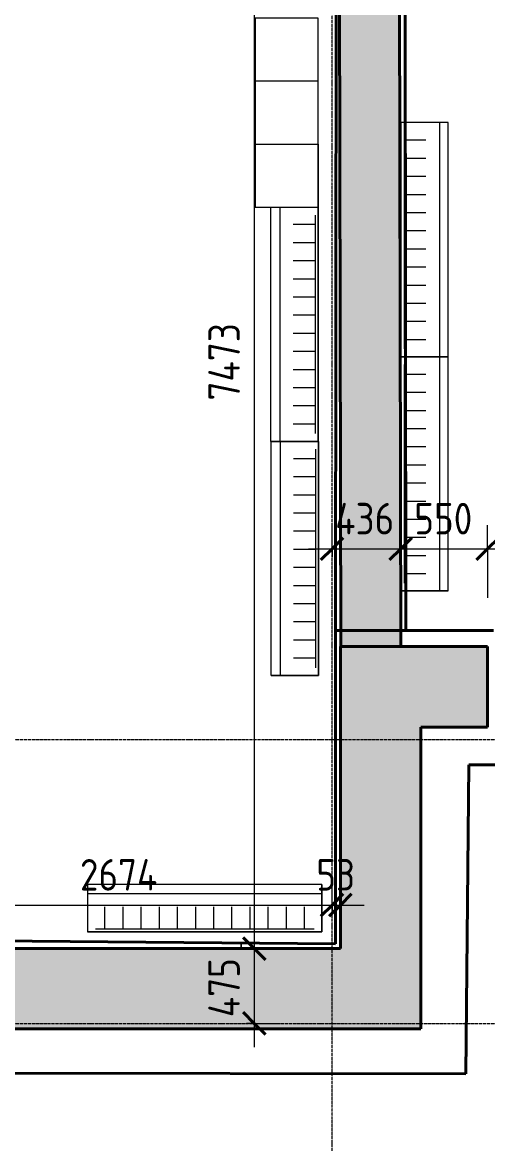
# Model space of a CAD drawing. Header units: millimetres. Extents: x -11886 to 68941, y -8130 to 45506.
# Drawn here: x 5748 to 8696, y -455 to 6655 of the extents above; entities that cross this region are included whole.
import ezdxf

# ---------------------------------------------------------------- set-up
doc = ezdxf.new("R2010")
doc.units = ezdxf.units.MM
doc.linetypes.add('ADSK_Линия сетки', pattern=[25, 20, -2.5, 0, -2.5])
for name, color, linetype, lineweight in [('Оси', 7, 'Continuous', 9), ('Размеры', 7, 'Continuous', 9), ('Размеры-100', 7, 'Continuous', 9), ('Стены', 7, 'Continuous', 18), ('Стены внутренние', 7, 'Continuous', 18), ('Стены наружные', 7, 'Continuous', 18)]:
    doc.layers.add(name, color=color, linetype=linetype, lineweight=lineweight)
for name, color, linetype, lineweight, true_color in [('Стены разрез', 7, 'Continuous', 40, 0xbb5389), ('ТХ', 5, 'Continuous', 9, 0x0000ff), ('ТХ 1 этаж_dwg', 7, 'Continuous', 9, 0x767676)]:
    doc.layers.add(name, color=color, linetype=linetype, lineweight=lineweight, true_color=true_color)
doc.styles.add('GOST Common_1', font='GOST_Common.ttf', dxfattribs={"width": 0.9, "height": 200})
doc.dimstyles.new('ADSK_Основной_2_мм_Округление_до_1_мм', dxfattribs={"dimscale": 304.8, "dimtxt": 201.142999, "dimasz": 0.463911, "dimexe": 0.492126, "dimexo": 0.492126, "dimgap": 0.098425, "dimtad": 1, "dimdec": 0, "dimdsep": 46, "dimtxsty": 'GOST Common_1', "dimblk1": 'OBLIQUE', "dimblk2": 'OBLIQUE', "dimsah": 1, "dimcen": 0.09, "dimdle": 0.492126, "dimazin": 2, "dimtfac": 1, "dimtdec": 4, "dimtix": 1, "dimtmove": 0, "dimatfit": 3, "dimfxl": 1, "dimtvp": 1, "dimtolj": 1, "dimtzin": 0, "dimlwd": 20, "dimlwe": 20, "dimarcsym": 2})
doc.dimstyles.new('ADSK_Основной_2_мм_Округление_до_1_мм_2', dxfattribs={"dimscale": 304.8, "dimtxt": 201.142999, "dimasz": 0.463911, "dimexe": 0.492126, "dimexo": 0.492126, "dimgap": 0.098425, "dimtad": 1, "dimdec": 0, "dimdsep": 46, "dimtxsty": 'GOST Common_1', "dimblk1": 'OBLIQUE', "dimblk2": 'OBLIQUE', "dimsah": 1, "dimcen": 0.09, "dimdle": 0.492126, "dimazin": 2, "dimtfac": 1, "dimtdec": 4, "dimtix": 1, "dimtmove": 0, "dimatfit": 3, "dimfxl": 1, "dimtvp": 1, "dimtolj": 1, "dimtzin": 0, "dimlwd": 20, "dimlwe": 20, "dimarcsym": 2})

# ---------------------------------------------------------------- blocks, each defined once
blk = doc.blocks.new('Существующие стены 1 эт - Существующие стены 1 эт-653793-01 План 1-го этажа кладочный')
at = {"layer": 'Стены', "color": 243, "true_color": 0xbb5389}
for p, q in [((8576.5, 1948), (8559, -13.6)), ((18972.6, 1927), (8576.5, 1948)), ((7134.1, 817.4), (5747.6, 829.9)), ((5747.6, 829.9), (7134.1, 817.4)), ((7134.1, 817.4), (7133.7, 782)), ((7133.7, 782), (7134.1, 817.4)), ((8559, -13.6), (0, 0))]:
    blk.add_line(p, q, dxfattribs=at)
at = {"layer": 'Стены разрез'}
for p, q in [((8177.8, 2799.5), (8172.5, 8689.1)), ((7736.7, 7240.5), (7733, 2799.3)), ((7733, 2799.3), (7731.3, 812)), ((8732.6, 2799.8), (7733, 2799.3)), ((7733, 2799.3), (8177.8, 2799.5)), ((8559, -13.6), (8576.5, 1948)), ((8576.5, 1948), (8786.5, 1947.6)), ((7731.3, 812), (5038.5, 836.3)), ((5035.3, -8), (8559, -13.6))]:
    blk.add_line(p, q, dxfattribs=at)
blk = doc.blocks.new('ТХ 1 этаж_dwg_A$Ce105b726-2118361-01 План 1-го этажа кладочный')
at = {"layer": 'ТХ', "color": 253, "true_color": 0xa0a0a0}
for p, q in [((-244, -1485), (-244, 0)), ((-20, -1435), (-20, -50)), ((-20, -110), (-158.6, -110)), ((-20, -225), (-158.6, -225)), ((-20, -340), (-158.6, -340)), ((-20, -455), (-158.6, -455)), ((-20, -570), (-158.6, -570)), ((-20, -685), (-158.6, -685)), ((-20, -800), (-158.6, -800)), ((-20, -915), (-158.6, -915)), ((-20, -1030), (-158.6, -1030)), ((-20, -1145), (-158.6, -1145)), ((-20, -1260), (-158.6, -1260)), ((-20, -1375), (-158.6, -1375))]:
    blk.add_line(p, q, dxfattribs=at)
at = {"layer": 'ТХ', "color": 253, "true_color": 0xa0a0a0, "flags": 128}
blk.add_lwpolyline([(-300, -1485), (0, -1485), (0, 0), (0, -1485), (0, 0), (-300, 0)], close=True, dxfattribs=at)
blk.add_lwpolyline([(-300, 0), (0, 0), (0, -1485)], dxfattribs=at)
blk = doc.blocks.new('ТХ 1 этаж_dwg_A$C5ab76661-2118362-01 План 1-го этажа кладочный')
at = {"layer": 'ТХ', "color": 253, "true_color": 0xa0a0a0}
blk.add_line((0, -200), (400, -200), dxfattribs=at)
at = {"layer": 'ТХ', "color": 253, "true_color": 0xa0a0a0, "flags": 128}
for points in [[(400, -1000), (400, 200), (400, -1000), (0, -1000), (0, 0)], [(400, -600), (0, -600), (0, -1000), (0, 200), (400, 200)]]:
    blk.add_lwpolyline(points, dxfattribs=at)
blk = doc.blocks.new('ТХ 1 этаж_dwg_A$Ce105b726-2118401-01 План 1-го этажа кладочный')
at = {"layer": 'ТХ', "color": 253, "true_color": 0xa0a0a0}
for p, q in [((-244, -1485), (-244, 0)), ((-20, -1435), (-20, -50)), ((-20, -110), (-158.6, -110)), ((-20, -225), (-158.6, -225)), ((-20, -340), (-158.6, -340)), ((-20, -455), (-158.6, -455)), ((-20, -570), (-158.6, -570)), ((-20, -685), (-158.6, -685)), ((-20, -800), (-158.6, -800)), ((-20, -915), (-158.6, -915)), ((-20, -1030), (-158.6, -1030)), ((-20, -1145), (-158.6, -1145)), ((-20, -1260), (-158.6, -1260)), ((-20, -1375), (-158.6, -1375))]:
    blk.add_line(p, q, dxfattribs=at)
at = {"layer": 'ТХ', "color": 253, "true_color": 0xa0a0a0, "flags": 128}
blk.add_lwpolyline([(-300, -1485), (0, -1485), (0, 0), (0, -1485), (0, 0), (-300, 0)], close=True, dxfattribs=at)
blk.add_lwpolyline([(-300, 0), (0, 0), (0, -1485)], dxfattribs=at)
blk = doc.blocks.new('ТХ 1 этаж_dwg-2084881-01 План 1-го этажа кладочный')
at = {"extrusion": (0, 0, -1), "zscale": -1}
blk.add_blockref('ТХ 1 этаж_dwg_A$C5ab76661-2118362-01 План 1-го этажа кладочный', (-125624, -64389.7), dxfattribs=at)
for p, rotation in [((126147.6, -66337.8), 180), ((126147.6, -67822.8), 180), ((125647.1, -69984.9), 270)]:
    blk.add_blockref('ТХ 1 этаж_dwg_A$Ce105b726-2118361-01 План 1-го этажа кладочный', p, dxfattribs=dict(rotation=rotation))
at = {"extrusion": (0, 0, -1), "zscale": -1, "rotation": 180}
for p in [(-125623.4, -66874.7), (-125625.4, -68359.7)]:
    blk.add_blockref('ТХ 1 этаж_dwg_A$Ce105b726-2118401-01 План 1-го этажа кладочный', p, dxfattribs=at)
blk = doc.blocks.new('DIMBLOCK43-01 План 1-го этажа кладочный')
at = {"layer": 'Размеры-100', "lineweight": 20, "transparency": 16777216}
for p, q in [((7709.9, 1058.1), (7709.9, 1208.1)), ((5035.8, 1058.1), (5035.8, 1092)), ((5035.8, 1058.1), (7709.9, 1058.1)), ((5035.8, 1058.1), (5035.8, 908.1)), ((7709.9, 1058.1), (7709.9, 1008.1))]:
    blk.add_line(p, q, dxfattribs=at)
at = {"layer": 'Размеры-100', "lineweight": 40, "transparency": 16777216}
for p, q in [((5035.8, 1058.1), (5106.5, 1128.8)), ((7709.9, 1058.1), (7780.6, 1128.8)), ((5035.8, 1058.1), (4965.1, 987.4)), ((7709.9, 1058.1), (7639.2, 987.4))]:
    blk.add_line(p, q, dxfattribs=at)
at = {"layer": 'Размеры-100', "color": 0, "lineweight": 20, "transparency": 16777216, "insert": (6112, 1349.5), "char_height": 200, "width": 625.93, "attachment_point": 1, "line_spacing_factor": 1.022761, "style": 'GOST Common_1'}
blk.add_mtext('2674', dxfattribs=at)
blk = doc.blocks.new('_Oblique')
at = {"color": 0, "linetype": 'ByBlock', "lineweight": -2}
blk.add_line((-0.5, -0.5), (0.5, 0.5), dxfattribs=at)
blk = doc.blocks.new('DIMBLOCK44-01 План 1-го этажа кладочный')
at = {"layer": 'Размеры-100', "lineweight": 20, "transparency": 16777216}
for p, q in [((7709.9, 1058.1), (7709.9, 1208.1)), ((7763, 1058.1), (7763, 1208.1)), ((7709.9, 1058.1), (7913, 1058.1)), ((7709.9, 1058.1), (7709.9, 1008.1)), ((7763, 1058.1), (7763, 1008.1))]:
    blk.add_line(p, q, dxfattribs=at)
at = {"layer": 'Размеры-100', "lineweight": 40, "transparency": 16777216}
for p, q in [((7709.9, 1058.1), (7780.6, 1128.8)), ((7763, 1058.1), (7833.7, 1128.8)), ((7709.9, 1058.1), (7639.2, 987.4)), ((7763, 1058.1), (7692.3, 987.4))]:
    blk.add_line(p, q, dxfattribs=at)
at = {"layer": 'Размеры-100', "color": 0, "lineweight": 20, "transparency": 16777216, "insert": (7610.3, 1349.5), "char_height": 200, "width": 302.737, "attachment_point": 1, "line_spacing_factor": 1.022761, "style": 'GOST Common_1'}
blk.add_mtext('53', dxfattribs=at)
blk = doc.blocks.new('DIMBLOCK59-01 План 1-го этажа кладочный')
at = {"layer": 'Размеры-100', "lineweight": 20, "transparency": 16777216}
for p, q in [((7217.1, 8405.4), (7217.1, 782)), ((7217.1, 8255.4), (7067.1, 8255.4)), ((7217.1, 8255.4), (7267.4, 8255.4)), ((7217.1, 782), (7167.1, 782)), ((7217.1, 782), (7367.1, 782))]:
    blk.add_line(p, q, dxfattribs=at)
at = {"layer": 'Размеры-100', "lineweight": 40, "transparency": 16777216}
for p, q in [((7217.1, 8255.4), (7146.4, 8326.1)), ((7217.1, 8255.4), (7287.8, 8184.7)), ((7217.1, 782), (7146.4, 852.7)), ((7217.1, 782), (7287.8, 711.3))]:
    blk.add_line(p, q, dxfattribs=at)
at = {"layer": 'Размеры-100', "color": 0, "lineweight": 20, "transparency": 16777216, "insert": (6925.7, 4257.9), "char_height": 200, "width": 625.93, "attachment_point": 1, "rotation": 90, "line_spacing_factor": 1.022761, "style": 'GOST Common_1'}
blk.add_mtext('7473', dxfattribs=at)
blk = doc.blocks.new('DIMBLOCK60-01 План 1-го этажа кладочный')
at = {"layer": 'Размеры-100', "lineweight": 40, "transparency": 16777216}
for p, q in [((7217.1, 782), (7146.4, 852.7)), ((7217.1, 782), (7287.8, 711.3)), ((7217.1, 306.8), (7146.4, 377.5)), ((7217.1, 306.8), (7287.8, 236.1))]:
    blk.add_line(p, q, dxfattribs=at)
at = {"layer": 'Размеры-100', "lineweight": 20, "transparency": 16777216}
for p, q in [((7217.1, 782), (7167.1, 782)), ((7217.1, 782), (7217.1, 156.8)), ((7217.1, 782), (7367.1, 782)), ((7217.1, 306.8), (7167.1, 306.8)), ((7217.1, 306.8), (7367.1, 306.8))]:
    blk.add_line(p, q, dxfattribs=at)
at = {"layer": 'Размеры-100', "color": 0, "lineweight": 20, "transparency": 16777216, "insert": (6925.7, 346.7), "char_height": 200, "width": 474.561, "attachment_point": 1, "rotation": 90, "line_spacing_factor": 1.022761, "style": 'GOST Common_1'}
blk.add_mtext('475', dxfattribs=at)
blk = doc.blocks.new('DIMBLOCK383-01 План 1-го этажа кладочный')
at = {"layer": 'Размеры-100', "lineweight": 20, "transparency": 16777216}
for p, q in [((7709.9, 3316.9), (7709.9, 3466.9)), ((8145.6, 3316.9), (8145.6, 3466.9)), ((7559.9, 3316.9), (8145.6, 3316.9)), ((7709.9, 3316.9), (7709.9, 3266.9)), ((8145.6, 3316.9), (8145.6, 2846.9))]:
    blk.add_line(p, q, dxfattribs=at)
at = {"layer": 'Размеры-100', "lineweight": 40, "transparency": 16777216}
for p, q in [((7709.9, 3316.9), (7780.6, 3387.6)), ((8145.6, 3316.9), (8216.3, 3387.6)), ((7709.9, 3316.9), (7639.2, 3246.2)), ((8145.6, 3316.9), (8074.9, 3246.2))]:
    blk.add_line(p, q, dxfattribs=at)
at = {"layer": 'Размеры-100', "color": 0, "lineweight": 20, "transparency": 16777216, "insert": (7730, 3608.3), "char_height": 200, "width": 474.561, "attachment_point": 1, "line_spacing_factor": 1.022761, "style": 'GOST Common_1'}
blk.add_mtext('436', dxfattribs=at)
blk = doc.blocks.new('DIMBLOCK384-01 План 1-го этажа кладочный')
at = {"layer": 'Размеры-100', "lineweight": 20, "transparency": 16777216}
for p, q in [((8145.6, 3316.9), (8145.6, 3466.9)), ((8695.9, 3316.9), (8695.9, 3466.9)), ((8145.6, 3316.9), (8695.9, 3316.9)), ((8145.6, 3316.9), (8145.6, 2846.9)), ((8695.9, 3316.9), (8695.9, 3006.5))]:
    blk.add_line(p, q, dxfattribs=at)
at = {"layer": 'Размеры-100', "lineweight": 40, "transparency": 16777216}
for p, q in [((8145.6, 3316.9), (8216.3, 3387.6)), ((8695.9, 3316.9), (8766.6, 3387.6)), ((8145.6, 3316.9), (8074.9, 3246.2)), ((8695.9, 3316.9), (8625.2, 3246.2))]:
    blk.add_line(p, q, dxfattribs=at)
at = {"layer": 'Размеры-100', "color": 0, "lineweight": 20, "transparency": 16777216, "insert": (8231.5, 3608.3), "char_height": 200, "width": 454.106, "attachment_point": 1, "line_spacing_factor": 1.022761, "style": 'GOST Common_1'}
blk.add_mtext('550', dxfattribs=at)
blk = doc.blocks.new('DIMBLOCK385-01 План 1-го этажа кладочный')
at = {"layer": 'Размеры-100', "lineweight": 20, "transparency": 16777216}
for p, q in [((8695.9, 3316.9), (8695.9, 3466.9)), ((10515.9, 3316.9), (10515.9, 3466.9)), ((8695.9, 3316.9), (10515.9, 3316.9)), ((8695.9, 3316.9), (8695.9, 3006.5)), ((10515.9, 3316.9), (10515.9, 3006.5))]:
    blk.add_line(p, q, dxfattribs=at)
at = {"layer": 'Размеры-100', "lineweight": 40, "transparency": 16777216}
for p, q in [((8695.9, 3316.9), (8766.6, 3387.6)), ((10515.9, 3316.9), (10586.6, 3387.6)), ((8695.9, 3316.9), (8625.2, 3246.2)), ((10515.9, 3316.9), (10445.2, 3246.2))]:
    blk.add_line(p, q, dxfattribs=at)
at = {"layer": 'Размеры-100', "color": 0, "lineweight": 20, "transparency": 16777216, "insert": (9372.3, 3608.3), "char_height": 200, "width": 560.473, "attachment_point": 1, "line_spacing_factor": 1.022761, "style": 'GOST Common_1'}
blk.add_mtext('1820', dxfattribs=at)

msp = doc.modelspace()

# ---------------------------------------------------------------- hatches: boundary and pattern name
at = {"layer": 'Стены внутренние', "true_color": 0xc0c0c0}
msp.add_hatch(color=9, dxfattribs=at).paths.add_polyline_path([(7765.6, 2696.1), (8145.6, 2696.9), (8132.5, 9361.2), (7752.5, 9360.5), (7765.5, 2744)])
at = {"layer": 'Стены наружные', "true_color": 0xc0c0c0}
msp.add_hatch(color=9, dxfattribs=at).paths.add_polyline_path([(7769.3, 782), (8273, 782), (8273, 2696.5), (7763, 2696.1), (7763, 782)])
h = msp.add_hatch(color=9, dxfattribs=at)
h.paths.add_polyline_path([(42036.9, 2186.5), (42036.9, 2696.5), (41519.9, 2696.5), (41520.8, 2186.5), (41761, 2186.5)])
h.paths.add_polyline_path([(35863.5, 2186.5), (36852.8, 2186.5), (36852.8, 2696.5), (35863.5, 2696.5), (35863.5, 2193.6)])
h.paths.add_polyline_path([(33057.8, 2186.5), (34043.5, 2186.5), (34043.5, 2696.5), (33056, 2696.5), (33056, 2186.5)])
h.paths.add_polyline_path([(38673.7, 2186.5), (39699.9, 2186.5), (39699.9, 2696.5), (38672.8, 2696.5), (38672.8, 2186.5)])
h.paths.add_polyline_path([(31236, 2186.5), (31236, 2696.5), (30252.7, 2696.5), (30252.7, 2186.5), (31144.8, 2186.5)])
h.paths.add_polyline_path([(28432.7, 2186.5), (28432.7, 2696.5), (27452.4, 2696.5), (27452.4, 2186.5), (28180.4, 2186.5)])
h.paths.add_polyline_path([(25752.4, 2186.5), (25752.4, 2696.5), (24492.4, 2696.5), (24492.4, 2186.5), (24875, 2186.5)])
h.paths.add_polyline_path([(22792.4, 2186.5), (22792.4, 2696.5), (21763.7, 2696.5), (21764.2, 2186.5), (22227, 2186.5)])
h.paths.add_polyline_path([(18917.7, 2186.5), (19943.7, 2186.5), (19943.7, 2696.5), (18917.7, 2696.5), (18917.7, 2400.2)])
h.paths.add_polyline_path([(16107.5, 2186.5), (17097.7, 2186.5), (17097.7, 2696.5), (16107.5, 2696.5), (16107.5, 2245.3)])
h.paths.add_polyline_path([(8340.2, 2186.5), (8695.9, 2186.5), (8695.9, 2696.5), (8273, 2696.1), (8273, 2186.5)])
h.paths.add_polyline_path([(13310.9, 2186.5), (14287.5, 2186.5), (14287.5, 2696.5), (13310.9, 2696.5), (13310.9, 2255.1)])
h.paths.add_polyline_path([(11490.9, 2186.5), (11490.6, 2696.5), (10515.9, 2696.5), (10515.9, 2186.5), (11490.6, 2186.5)])
h = msp.add_hatch(color=9, dxfattribs=at)
h.paths.add_polyline_path([(800.5, 272), (3575.8, 272), (3575.8, 782), (800.5, 782), (800.5, 321.7)])
h.paths.add_polyline_path([(7932.8, 272), (8273, 272), (8273, 782), (5035.8, 782), (5035.8, 272), (7769.3, 272)])

# ---------------------------------------------------------------- linework, layer by layer
at = {"layer": 'Оси', "linetype": 'ADSK_Линия сетки'}
for p, q in [((7709.9, -7330.4), (7709.9, 21668.8)), ((-11086.2, 2106.8), (57141.7, 2106.8)), ((-11086.2, 306.8), (57141.7, 306.8))]:
    msp.add_line(p, q, dxfattribs=at)
at = {"layer": 'Стены внутренние', "lineweight": 40}
for p, q in [((8145.6, 2696.9), (8134.6, 8319.8)), ((7754.7, 8243.4), (7765.6, 2696.1)), ((7765.6, 2696.1), (8145.6, 2696.9))]:
    msp.add_line(p, q, dxfattribs=at)
at = {"layer": 'Стены наружные', "lineweight": 40}
for p, q in [((8695.9, 2696.5), (7763, 2696.5)), ((7763, 2696.5), (7763, 782)), ((8695.9, 2186.5), (8695.9, 2696.5)), ((8273, 272), (8273, 2186.5)), ((8273, 2186.5), (8695.9, 2186.5)), ((7763, 782), (5035.8, 782)), ((5035.8, 272), (8273, 272))]:
    msp.add_line(p, q, dxfattribs=at)

# ---------------------------------------------------------------- block references
at = {"layer": 'Стены разрез'}
msp.add_blockref('Существующие стены 1 эт - Существующие стены 1 эт-653793-01 План 1-го этажа кладочный', (0, 0), dxfattribs=at)
at = {"layer": 'ТХ 1 этаж_dwg', "color": 253, "true_color": 0xa0a0a0}
msp.add_blockref('ТХ 1 этаж_dwg-2084881-01 План 1-го этажа кладочный', (-118001.2, 70872.8), dxfattribs=at)

# ---------------------------------------------------------------- dimensions: what is measured, and where the dimension line sits
at = {"layer": 'Размеры', "lineweight": 20}
for base, p1, p2, override, picture, middle in [((7217.1, 782), (7417.4, 8255.4), (7317.1, 782), {"dimpost": '<>', "dimfxl": 7474.037701}, 'DIMBLOCK59-01 План 1-го этажа кладочный', (7087.1, 4518.7)), ((7217.1, 306.8), (7317.1, 782), (7317.1, 306.8), {"dimpost": '<>', "dimfxl": 475.232314}, 'DIMBLOCK60-01 План 1-го этажа кладочный', (7087.1, 544.4))]:
    dim = msp.add_linear_dim(base=base, p1=p1, p2=p2, angle=90, dimstyle='ADSK_Основной_2_мм_Округление_до_1_мм', override=override, dxfattribs=at)
    dim.commit()
    dim.dimension.update_dxf_attribs({"geometry": picture, "text_midpoint": middle})
for base, p1, p2, dimstyle, override, picture, middle in [((8145.6, 3316.9), (7709.9, 3416.9), (8145.6, 2696.9), 'ADSK_Основной_2_мм_Округление_до_1_мм_2', {"dimpost": '<>', "dimfxl": 841.610042}, 'DIMBLOCK383-01 План 1-го этажа кладочный', (7927.7, 3446.9)), ((8695.9, 3316.9), (8145.6, 2696.9), (8695.9, 2856.5), 'ADSK_Основной_2_мм_Округление_до_1_мм_2', {"dimpost": '<>', "dimfxl": 572.968555}, 'DIMBLOCK384-01 План 1-го этажа кладочный', (8420.7, 3446.9)), ((10515.9, 3316.9), (8695.9, 2856.5), (10515.9, 2856.5), 'ADSK_Основной_2_мм_Округление_до_1_мм_2', {"dimpost": '<>', "dimfxl": 1820}, 'DIMBLOCK385-01 План 1-го этажа кладочный', (9605.9, 3446.9)), ((7709.9, 1058.1), (5035.8, 942), (7709.9, 1158.1), 'ADSK_Основной_2_мм_Округление_до_1_мм', {"dimpost": '<>', "dimfxl": 2682.831747}, 'DIMBLOCK43-01 План 1-го этажа кладочный', (6372.9, 1188.1)), ((7763, 1058.1), (7709.9, 1158.1), (7763, 1158.1), 'ADSK_Основной_2_мм_Округление_до_1_мм', {"dimpost": '<>', "dimfxl": 53.087055}, 'DIMBLOCK44-01 План 1-го этажа кладочный', (7736.5, 1188.1))]:
    dim = msp.add_linear_dim(base=base, p1=p1, p2=p2, dimstyle=dimstyle, override=override, dxfattribs=at)
    dim.commit()
    dim.dimension.update_dxf_attribs({"geometry": picture, "text_midpoint": middle})

doc.saveas('drawing.dxf')
